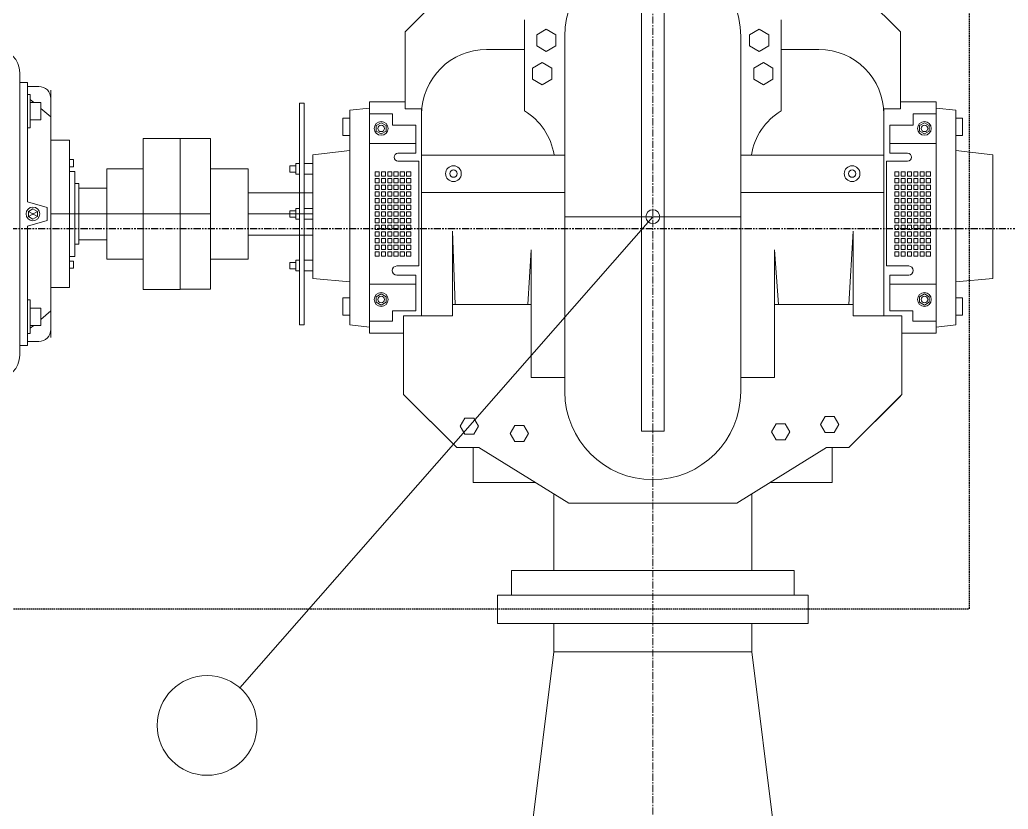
# Model space of a CAD drawing. Header units: inches. Extents: x 86328 to 235202, y 68629 to 184293.
# Drawn here: x 169621 to 171370, y 130363 to 131760 of the extents above; entities that cross this region are included whole.
import ezdxf

# ---------------------------------------------------------------- set-up
doc = ezdxf.new("R2010")
doc.units = ezdxf.units.IN
doc.header["$MEASUREMENT"] = 0
for name, pattern in [('CENTER', [2, 1.25, -0.25, 0.25, -0.25]), ('HIDDEN', [0.375, 0.25, -0.125]), ('PHANTOM2', [1.25, 0.625, -0.125, 0.125, -0.125, 0.125, -0.125])]:
    doc.linetypes.add(name, pattern=pattern)
doc.layers.add('.5', color=8, linetype='Continuous', lineweight=0)
doc.layers.add('DIM', color=251, linetype='Continuous', lineweight=0)

msp = doc.modelspace()

# ---------------------------------------------------------------- linework, layer by layer
at = {"layer": '.5', "color": 8, "linetype": 'CENTER', "ltscale": 10}
msp.add_line((170741.1, 146226), (170741.1, 122881.3), dxfattribs=at)
at = {"color": 8, "linetype": 'PHANTOM2', "ltscale": 20}
msp.add_line((175241.1, 131390.5), (142490.5, 131390.5), dxfattribs=at)
at = {"layer": 'DIM', "color": 8, "linetype": 'HIDDEN', "lineweight": 25, "ltscale": 10}
for p, q in [((171301.3, 130717.9), (171301.3, 132065.4)), ((168301.3, 130717.9), (171301.3, 130717.9))]:
    msp.add_line(p, q, dxfattribs=at)
at = {"layer": 'DIM', "color": 8, "linetype": 'Continuous'}
for p, q in [((170303, 131739.1), (170394.1, 131830.3)), ((171179.2, 131739.1), (171088, 131830.3)), ((170721.2, 131411.8), (170721.2, 131801.5)), ((170761, 131801.5), (170761, 131411.8)), ((170514.1, 131760.4), (170514.1, 131599.1)), ((170968.1, 131760.4), (170968.1, 131599.1)), ((170303, 131739.1), (170303, 131603)), ((170552.7, 131743.7), (170535.7, 131733.9)), ((170535.7, 131733.9), (170535.7, 131714.3)), ((170569.6, 131733.9), (170552.7, 131743.7)), ((170569.6, 131714.3), (170569.6, 131733.9)), ((170585.4, 131411.8), (170585.4, 131731.3)), ((170912.5, 131733.9), (170929.5, 131743.7)), ((170912.5, 131714.3), (170912.5, 131733.9)), ((170929.5, 131743.7), (170946.5, 131733.9)), ((170946.5, 131733.9), (170946.5, 131714.3)), ((171179.2, 131739.1), (171179.2, 131603)), ((170535.7, 131714.3), (170552.7, 131704.5)), ((170552.7, 131704.5), (170569.6, 131714.3)), ((170896.8, 131730.7), (170896.8, 131411.8)), ((170929.5, 131704.5), (170912.5, 131714.3)), ((170946.5, 131714.3), (170929.5, 131704.5)), ((170447.1, 131707.8), (170514.1, 131707.8)), ((171035.1, 131707.8), (170968.1, 131707.8)), ((170545.3, 131684.5), (170528.3, 131674.7)), ((170562.3, 131674.7), (170545.3, 131684.5)), ((170919.9, 131674.7), (170936.9, 131684.5)), ((170936.9, 131684.5), (170953.8, 131674.7)), ((169620.9, 131660.9), (169620.9, 131666.6)), ((170528.3, 131674.7), (170528.3, 131655.1)), ((170562.3, 131655.1), (170562.3, 131674.7)), ((170919.9, 131655.1), (170919.9, 131674.7)), ((170953.8, 131674.7), (170953.8, 131655.1)), ((169620.9, 131649.4), (169620.9, 131660.9)), ((169620.9, 131416.7), (169620.9, 131649.4)), ((169620.9, 131649.4), (169634.5, 131649.4)), ((169634.5, 131438), (169634.5, 131649.4)), ((170528.3, 131655.1), (170545.3, 131645.3)), ((170545.3, 131645.3), (170562.3, 131655.1)), ((170936.9, 131645.3), (170919.9, 131655.1)), ((170953.8, 131655.1), (170936.9, 131645.3)), ((169654.8, 131642.3), (169634.5, 131642.3)), ((169634.5, 131568.9), (169634.5, 131628.4)), ((169634.5, 131628.4), (169639.5, 131628.4)), ((169639.5, 131628.4), (169639.5, 131568.9)), ((169675.9, 131635.5), (169675.9, 131212.2)), ((169639.5, 131619), (169645.5, 131613.9)), ((169639.5, 131613.9), (169658, 131613.9)), ((169639.5, 131583.3), (169639.5, 131613.9)), ((169658, 131613.9), (169658, 131583.3)), ((169675.9, 131197.9), (169675.9, 131621.2)), ((170115.7, 131612.6), (170124.1, 131612.6)), ((170115.7, 131220.7), (170115.7, 131612.6)), ((170124.1, 131612.6), (170124.1, 131220.7)), ((170239.6, 131592.2), (170239.6, 131615.3)), ((170239.6, 131615.3), (170303, 131615.3)), ((171242.6, 131615.3), (171179.2, 131615.3)), ((171242.6, 131592.2), (171242.6, 131615.3)), ((169658, 131603.4), (169675.9, 131588.4)), ((170205.1, 131600.3), (170239.6, 131603.8)), ((170205.1, 131528.7), (170205.1, 131600.3)), ((170280.3, 131593.6), (170239.6, 131593.6)), ((170239.6, 131593.6), (170239.6, 131592.2)), ((170239.6, 131592.2), (170239.6, 131226.9)), ((170280.3, 131574), (170280.3, 131593.6)), ((170303, 131603), (170332.1, 131603)), ((170332.1, 131603), (170332.1, 131236.1)), ((170332.1, 131520.9), (170332.1, 131592.8)), ((171179.2, 131603), (171150.1, 131603)), ((171150.1, 131603), (171150.1, 131236.1)), ((171150.1, 131520.9), (171150.1, 131592.8)), ((171201.9, 131574), (171201.9, 131593.6)), ((171201.9, 131593.6), (171242.6, 131593.6)), ((171277.1, 131600.3), (171242.6, 131603.8)), ((171242.6, 131593.6), (171242.6, 131592.2)), ((171242.6, 131592.2), (171242.6, 131226.9)), ((171277.1, 131528.7), (171277.1, 131600.3)), ((169658, 131583.3), (169639.5, 131583.3)), ((170205.1, 131586.1), (170192.8, 131586.1)), ((170192.8, 131586.1), (170192.8, 131555.3)), ((170205.1, 131555.3), (170205.1, 131586.1)), ((170260.4, 131578.1), (170251.8, 131573.1)), ((170269, 131573.1), (170260.4, 131578.1)), ((170321.7, 131574), (170280.3, 131574)), ((170321.7, 131524), (170321.7, 131574)), ((171160.4, 131524), (171160.4, 131574)), ((171160.4, 131574), (171201.9, 131574)), ((171213.2, 131573.1), (171221.8, 131578.1)), ((171221.8, 131578.1), (171230.4, 131573.1)), ((171277.1, 131586.1), (171289.3, 131586.1)), ((171277.1, 131555.3), (171277.1, 131586.1)), ((171289.3, 131586.1), (171289.3, 131555.3)), ((169639.5, 131568.9), (169634.5, 131568.9)), ((170251.8, 131573.1), (170251.8, 131563.2)), ((170251.8, 131563.2), (170260.4, 131558.2)), ((170260.4, 131558.2), (170269, 131563.2)), ((170269, 131563.2), (170269, 131573.1)), ((171213.2, 131563.2), (171213.2, 131573.1)), ((171221.8, 131558.2), (171213.2, 131563.2)), ((171230.4, 131563.2), (171221.8, 131558.2)), ((171230.4, 131573.1), (171230.4, 131563.2)), ((169675.9, 131416.7), (169675.9, 131547)), ((169675.9, 131547), (169708.8, 131547)), ((169708.8, 131547), (169708.8, 131416.7)), ((169839.4, 131416.7), (169839.4, 131550.5)), ((169839.4, 131550.5), (169904.5, 131550.5)), ((169904.5, 131550.5), (169904.5, 131416.7)), ((169958.3, 131550), (169904.5, 131550)), ((169904.5, 131550), (169904.5, 131416.7)), ((169958.3, 131416.7), (169958.3, 131550)), ((170192.8, 131555.3), (170205.1, 131555.3)), ((170321.7, 131541.1), (170239.6, 131541.1)), ((171160.4, 131541.1), (171242.6, 131541.1)), ((171289.3, 131555.3), (171277.1, 131555.3)), ((170139.5, 131521.2), (170205.1, 131528.7)), ((170205.1, 131528.7), (170205.1, 131294)), ((170290.1, 131524), (170321.7, 131524)), ((171192.1, 131524), (171160.4, 131524)), ((171277.1, 131528.7), (171277.1, 131294)), ((171342.7, 131521.2), (171277.1, 131528.7)), ((169708.8, 131512.8), (169716.1, 131512.8)), ((169708.8, 131500.3), (169708.8, 131512.8)), ((169716.1, 131512.8), (169716.1, 131500.3)), ((170109.3, 131505.8), (170115.7, 131505.8)), ((170109.3, 131486.9), (170109.3, 131505.8)), ((170115.7, 131505.8), (170115.7, 131486.9)), ((170124.1, 131505.8), (170139.5, 131505.8)), ((170124.1, 131486.9), (170124.1, 131505.8)), ((170139.5, 131302.4), (170139.5, 131521.2)), ((170139.5, 131505.8), (170139.5, 131486.9)), ((170327.3, 131510.2), (170290.1, 131510.2)), ((170327.3, 131324.6), (170327.3, 131510.2)), ((170585.4, 131520.9), (170332.1, 131520.9)), ((170332.1, 131520.9), (170332.1, 131454.8)), ((170585.4, 131454.8), (170585.4, 131520.9)), ((170896.8, 131520.9), (171150.1, 131520.9)), ((170896.8, 131454.8), (170896.8, 131520.9)), ((171150.1, 131520.9), (171150.1, 131454.8)), ((171154.9, 131324.6), (171154.9, 131510.2)), ((171154.9, 131510.2), (171192.1, 131510.2)), ((171342.7, 131302.4), (171342.7, 131521.2)), ((169716.1, 131500.3), (169708.8, 131500.3)), ((169718.3, 131491.7), (169708.8, 131491.7)), ((169708.8, 131491.7), (169708.8, 131416.7)), ((169718.3, 131416.7), (169718.3, 131491.7)), ((169839.4, 131496.7), (169775.2, 131496.7)), ((169775.2, 131496.7), (169775.2, 131416.7)), ((169839.4, 131416.7), (169839.4, 131496.7)), ((169958.3, 131336.7), (169958.3, 131496.7)), ((169958.3, 131496.7), (170025.3, 131496.7)), ((170025.3, 131496.7), (170025.3, 131336.7)), ((170109.3, 131502), (170098.7, 131502)), ((170098.7, 131502), (170098.7, 131490.7)), ((170098.7, 131490.7), (170109.3, 131490.7)), ((170109.3, 131490.7), (170109.3, 131502)), ((170115.7, 131486.9), (170109.3, 131486.9)), ((170139.5, 131486.9), (170124.1, 131486.9)), ((170257, 131491.2), (170249.7, 131491.2)), ((170249.7, 131491.2), (170249.7, 131483.6)), ((170257, 131483.6), (170257, 131491.2)), ((170268.2, 131491.2), (170260.8, 131491.2)), ((170260.8, 131491.2), (170260.8, 131483.6)), ((170268.2, 131483.6), (170268.2, 131491.2)), ((170279.3, 131491.2), (170272, 131491.2)), ((170272, 131491.2), (170272, 131483.6)), ((170279.3, 131483.6), (170279.3, 131491.2)), ((170290.5, 131491.2), (170283.1, 131491.2)), ((170283.1, 131491.2), (170283.1, 131483.6)), ((170290.5, 131483.6), (170290.5, 131491.2)), ((170301.6, 131491.2), (170294.3, 131491.2)), ((170294.3, 131491.2), (170294.3, 131483.6)), ((170301.6, 131483.6), (170301.6, 131491.2)), ((170312.8, 131491.2), (170305.4, 131491.2)), ((170305.4, 131491.2), (170305.4, 131483.6)), ((170312.8, 131483.6), (170312.8, 131491.2)), ((171169.4, 131483.6), (171169.4, 131491.2)), ((171169.4, 131491.2), (171176.7, 131491.2)), ((171176.7, 131491.2), (171176.7, 131483.6)), ((171180.5, 131483.6), (171180.5, 131491.2)), ((171180.5, 131491.2), (171187.9, 131491.2)), ((171187.9, 131491.2), (171187.9, 131483.6)), ((171191.7, 131483.6), (171191.7, 131491.2)), ((171191.7, 131491.2), (171199, 131491.2)), ((171199, 131491.2), (171199, 131483.6)), ((171202.8, 131483.6), (171202.8, 131491.2)), ((171202.8, 131491.2), (171210.2, 131491.2)), ((171210.2, 131491.2), (171210.2, 131483.6)), ((171214, 131483.6), (171214, 131491.2)), ((171214, 131491.2), (171221.3, 131491.2)), ((171221.3, 131491.2), (171221.3, 131483.6)), ((171225.1, 131483.6), (171225.1, 131491.2)), ((171225.1, 131491.2), (171232.5, 131491.2)), ((171232.5, 131491.2), (171232.5, 131483.6)), ((169725.2, 131470.4), (169718.3, 131470.4)), ((169718.3, 131470.4), (169718.3, 131416.7)), ((169725.2, 131416.7), (169725.2, 131470.4)), ((170249.7, 131483.6), (170257, 131483.6)), ((170257, 131479.4), (170249.7, 131479.4)), ((170249.7, 131479.4), (170249.7, 131471.8)), ((170249.7, 131471.8), (170257, 131471.8)), ((170257, 131471.8), (170257, 131479.4)), ((170260.8, 131483.6), (170268.2, 131483.6)), ((170268.2, 131479.4), (170260.8, 131479.4)), ((170260.8, 131479.4), (170260.8, 131471.8)), ((170260.8, 131471.8), (170268.2, 131471.8)), ((170268.2, 131471.8), (170268.2, 131479.4)), ((170272, 131483.6), (170279.3, 131483.6)), ((170279.3, 131479.4), (170272, 131479.4)), ((170272, 131479.4), (170272, 131471.8)), ((170272, 131471.8), (170279.3, 131471.8)), ((170279.3, 131471.8), (170279.3, 131479.4)), ((170283.1, 131483.6), (170290.5, 131483.6)), ((170290.5, 131479.4), (170283.1, 131479.4)), ((170283.1, 131479.4), (170283.1, 131471.8)), ((170283.1, 131471.8), (170290.5, 131471.8)), ((170290.5, 131471.8), (170290.5, 131479.4)), ((170294.3, 131483.6), (170301.6, 131483.6)), ((170301.6, 131479.4), (170294.3, 131479.4)), ((170294.3, 131479.4), (170294.3, 131471.8)), ((170294.3, 131471.8), (170301.6, 131471.8)), ((170301.6, 131471.8), (170301.6, 131479.4)), ((170305.4, 131483.6), (170312.8, 131483.6)), ((170312.8, 131479.4), (170305.4, 131479.4)), ((170305.4, 131479.4), (170305.4, 131471.8)), ((170305.4, 131471.8), (170312.8, 131471.8)), ((170312.8, 131471.8), (170312.8, 131479.4)), ((171176.7, 131483.6), (171169.4, 131483.6)), ((171169.4, 131471.8), (171169.4, 131479.4)), ((171169.4, 131479.4), (171176.7, 131479.4)), ((171176.7, 131471.8), (171169.4, 131471.8)), ((171176.7, 131479.4), (171176.7, 131471.8)), ((171187.9, 131483.6), (171180.5, 131483.6)), ((171180.5, 131471.8), (171180.5, 131479.4)), ((171180.5, 131479.4), (171187.9, 131479.4)), ((171187.9, 131471.8), (171180.5, 131471.8)), ((171187.9, 131479.4), (171187.9, 131471.8)), ((171199, 131483.6), (171191.7, 131483.6)), ((171191.7, 131471.8), (171191.7, 131479.4)), ((171191.7, 131479.4), (171199, 131479.4)), ((171199, 131471.8), (171191.7, 131471.8)), ((171199, 131479.4), (171199, 131471.8)), ((171210.2, 131483.6), (171202.8, 131483.6)), ((171202.8, 131471.8), (171202.8, 131479.4)), ((171202.8, 131479.4), (171210.2, 131479.4)), ((171210.2, 131471.8), (171202.8, 131471.8)), ((171210.2, 131479.4), (171210.2, 131471.8)), ((171221.3, 131483.6), (171214, 131483.6)), ((171214, 131471.8), (171214, 131479.4)), ((171214, 131479.4), (171221.3, 131479.4)), ((171221.3, 131471.8), (171214, 131471.8)), ((171221.3, 131479.4), (171221.3, 131471.8)), ((171232.5, 131483.6), (171225.1, 131483.6)), ((171225.1, 131471.8), (171225.1, 131479.4)), ((171225.1, 131479.4), (171232.5, 131479.4)), ((171232.5, 131471.8), (171225.1, 131471.8)), ((171232.5, 131479.4), (171232.5, 131471.8)), ((169775.2, 131462.3), (169725.2, 131462.3)), ((169725.2, 131462.3), (169725.2, 131416.7)), ((169775.2, 131416.7), (169775.2, 131462.3)), ((170139.5, 131454.3), (170025.3, 131454.3)), ((170025.3, 131454.3), (170025.3, 131416.7)), ((170139.5, 131416.7), (170139.5, 131454.3)), ((170257, 131467.6), (170249.7, 131467.6)), ((170249.7, 131467.6), (170249.7, 131460)), ((170249.7, 131460), (170257, 131460)), ((170257, 131455.9), (170249.7, 131455.9)), ((170249.7, 131455.9), (170249.7, 131448.2)), ((170257, 131460), (170257, 131467.6)), ((170257, 131448.2), (170257, 131455.9)), ((170268.2, 131467.6), (170260.8, 131467.6)), ((170260.8, 131467.6), (170260.8, 131460)), ((170260.8, 131460), (170268.2, 131460)), ((170268.2, 131455.9), (170260.8, 131455.9)), ((170260.8, 131455.9), (170260.8, 131448.2)), ((170268.2, 131460), (170268.2, 131467.6)), ((170268.2, 131448.2), (170268.2, 131455.9)), ((170279.3, 131467.6), (170272, 131467.6)), ((170272, 131467.6), (170272, 131460)), ((170272, 131460), (170279.3, 131460)), ((170279.3, 131455.9), (170272, 131455.9)), ((170272, 131455.9), (170272, 131448.2)), ((170279.3, 131460), (170279.3, 131467.6)), ((170279.3, 131448.2), (170279.3, 131455.9)), ((170290.5, 131467.6), (170283.1, 131467.6)), ((170283.1, 131467.6), (170283.1, 131460)), ((170283.1, 131460), (170290.5, 131460)), ((170290.5, 131455.9), (170283.1, 131455.9)), ((170283.1, 131455.9), (170283.1, 131448.2)), ((170290.5, 131460), (170290.5, 131467.6)), ((170290.5, 131448.2), (170290.5, 131455.9)), ((170301.6, 131467.6), (170294.3, 131467.6)), ((170294.3, 131467.6), (170294.3, 131460)), ((170294.3, 131460), (170301.6, 131460)), ((170301.6, 131455.9), (170294.3, 131455.9)), ((170294.3, 131455.9), (170294.3, 131448.2)), ((170301.6, 131460), (170301.6, 131467.6)), ((170301.6, 131448.2), (170301.6, 131455.9)), ((170312.8, 131467.6), (170305.4, 131467.6)), ((170305.4, 131467.6), (170305.4, 131460)), ((170305.4, 131460), (170312.8, 131460)), ((170312.8, 131455.9), (170305.4, 131455.9)), ((170305.4, 131455.9), (170305.4, 131448.2)), ((170312.8, 131460), (170312.8, 131467.6)), ((170312.8, 131448.2), (170312.8, 131455.9)), ((170332.1, 131454.8), (170585.4, 131454.8)), ((171150.1, 131454.8), (170896.8, 131454.8)), ((171169.4, 131460), (171169.4, 131467.6)), ((171169.4, 131467.6), (171176.7, 131467.6)), ((171176.7, 131460), (171169.4, 131460)), ((171169.4, 131448.2), (171169.4, 131455.9)), ((171169.4, 131455.9), (171176.7, 131455.9)), ((171176.7, 131467.6), (171176.7, 131460)), ((171176.7, 131455.9), (171176.7, 131448.2)), ((171180.5, 131460), (171180.5, 131467.6)), ((171180.5, 131467.6), (171187.9, 131467.6)), ((171187.9, 131460), (171180.5, 131460)), ((171180.5, 131448.2), (171180.5, 131455.9)), ((171180.5, 131455.9), (171187.9, 131455.9)), ((171187.9, 131467.6), (171187.9, 131460)), ((171187.9, 131455.9), (171187.9, 131448.2)), ((171191.7, 131460), (171191.7, 131467.6)), ((171191.7, 131467.6), (171199, 131467.6)), ((171199, 131460), (171191.7, 131460)), ((171191.7, 131448.2), (171191.7, 131455.9)), ((171191.7, 131455.9), (171199, 131455.9)), ((171199, 131467.6), (171199, 131460)), ((171199, 131455.9), (171199, 131448.2)), ((171202.8, 131460), (171202.8, 131467.6)), ((171202.8, 131467.6), (171210.2, 131467.6)), ((171210.2, 131460), (171202.8, 131460)), ((171202.8, 131448.2), (171202.8, 131455.9)), ((171202.8, 131455.9), (171210.2, 131455.9)), ((171210.2, 131467.6), (171210.2, 131460)), ((171210.2, 131455.9), (171210.2, 131448.2)), ((171214, 131460), (171214, 131467.6)), ((171214, 131467.6), (171221.3, 131467.6)), ((171221.3, 131460), (171214, 131460)), ((171214, 131448.2), (171214, 131455.9)), ((171214, 131455.9), (171221.3, 131455.9)), ((171221.3, 131467.6), (171221.3, 131460)), ((171221.3, 131455.9), (171221.3, 131448.2)), ((171225.1, 131460), (171225.1, 131467.6)), ((171225.1, 131467.6), (171232.5, 131467.6)), ((171232.5, 131460), (171225.1, 131460)), ((171225.1, 131448.2), (171225.1, 131455.9)), ((171225.1, 131455.9), (171232.5, 131455.9)), ((171232.5, 131467.6), (171232.5, 131460)), ((171232.5, 131455.9), (171232.5, 131448.2)), ((169634.5, 131438), (169669.5, 131428.3)), ((170249.7, 131448.2), (170257, 131448.2)), ((170257, 131444.1), (170249.7, 131444.1)), ((170249.7, 131444.1), (170249.7, 131436.5)), ((170249.7, 131436.5), (170257, 131436.5)), ((170257, 131436.5), (170257, 131444.1)), ((170260.8, 131448.2), (170268.2, 131448.2)), ((170268.2, 131444.1), (170260.8, 131444.1)), ((170260.8, 131444.1), (170260.8, 131436.5)), ((170260.8, 131436.5), (170268.2, 131436.5)), ((170268.2, 131436.5), (170268.2, 131444.1)), ((170272, 131448.2), (170279.3, 131448.2)), ((170279.3, 131444.1), (170272, 131444.1)), ((170272, 131444.1), (170272, 131436.5)), ((170272, 131436.5), (170279.3, 131436.5)), ((170279.3, 131436.5), (170279.3, 131444.1)), ((170283.1, 131448.2), (170290.5, 131448.2)), ((170290.5, 131444.1), (170283.1, 131444.1)), ((170283.1, 131444.1), (170283.1, 131436.5)), ((170283.1, 131436.5), (170290.5, 131436.5)), ((170290.5, 131436.5), (170290.5, 131444.1)), ((170294.3, 131448.2), (170301.6, 131448.2)), ((170301.6, 131444.1), (170294.3, 131444.1)), ((170294.3, 131444.1), (170294.3, 131436.5)), ((170294.3, 131436.5), (170301.6, 131436.5)), ((170301.6, 131436.5), (170301.6, 131444.1)), ((170305.4, 131448.2), (170312.8, 131448.2)), ((170312.8, 131444.1), (170305.4, 131444.1)), ((170305.4, 131444.1), (170305.4, 131436.5)), ((170305.4, 131436.5), (170312.8, 131436.5)), ((170312.8, 131436.5), (170312.8, 131444.1)), ((171176.7, 131448.2), (171169.4, 131448.2)), ((171169.4, 131436.5), (171169.4, 131444.1)), ((171169.4, 131444.1), (171176.7, 131444.1)), ((171176.7, 131436.5), (171169.4, 131436.5)), ((171176.7, 131444.1), (171176.7, 131436.5)), ((171187.9, 131448.2), (171180.5, 131448.2)), ((171180.5, 131436.5), (171180.5, 131444.1)), ((171180.5, 131444.1), (171187.9, 131444.1)), ((171187.9, 131436.5), (171180.5, 131436.5)), ((171187.9, 131444.1), (171187.9, 131436.5)), ((171199, 131448.2), (171191.7, 131448.2)), ((171191.7, 131436.5), (171191.7, 131444.1)), ((171191.7, 131444.1), (171199, 131444.1)), ((171199, 131436.5), (171191.7, 131436.5)), ((171199, 131444.1), (171199, 131436.5)), ((171210.2, 131448.2), (171202.8, 131448.2)), ((171202.8, 131436.5), (171202.8, 131444.1)), ((171202.8, 131444.1), (171210.2, 131444.1)), ((171210.2, 131436.5), (171202.8, 131436.5)), ((171210.2, 131444.1), (171210.2, 131436.5)), ((171221.3, 131448.2), (171214, 131448.2)), ((171214, 131436.5), (171214, 131444.1)), ((171214, 131444.1), (171221.3, 131444.1)), ((171221.3, 131436.5), (171214, 131436.5)), ((171221.3, 131444.1), (171221.3, 131436.5)), ((171232.5, 131448.2), (171225.1, 131448.2)), ((171225.1, 131436.5), (171225.1, 131444.1)), ((171225.1, 131444.1), (171232.5, 131444.1)), ((171232.5, 131436.5), (171225.1, 131436.5)), ((171232.5, 131444.1), (171232.5, 131436.5)), ((169620.9, 131416.7), (169620.9, 131184)), ((169644.2, 131425.8), (169636.3, 131421.2)), ((169636.3, 131421.2), (169644.2, 131425.8)), ((169636.3, 131421.2), (169652.1, 131412.1)), ((169636.3, 131412.1), (169652.1, 131421.2)), ((169636.3, 131421.2), (169636.3, 131412.1)), ((169636.3, 131412.1), (169636.3, 131421.2)), ((169652.1, 131421.2), (169644.2, 131425.8)), ((169644.2, 131425.8), (169652.1, 131421.2)), ((169652.1, 131412.1), (169652.1, 131421.2)), ((169652.1, 131421.2), (169652.1, 131412.1)), ((169669.5, 131428.3), (169669.5, 131416.7)), ((169669.5, 131405), (169669.5, 131416.7)), ((169708.8, 131416.7), (169675.9, 131416.7)), ((169675.9, 131416.7), (169675.9, 131286.3)), ((169708.8, 131416.7), (169675.9, 131416.7)), ((169708.8, 131416.7), (169718.3, 131416.7)), ((169708.8, 131341.6), (169708.8, 131416.7)), ((169708.8, 131286.3), (169708.8, 131416.7)), ((169708.8, 131416.7), (169718.3, 131416.7)), ((169718.3, 131416.7), (169725.2, 131416.7)), ((169718.3, 131363), (169718.3, 131416.7)), ((169718.3, 131416.7), (169718.3, 131341.6)), ((169718.3, 131416.7), (169725.2, 131416.7)), ((169725.2, 131416.7), (169775.2, 131416.7)), ((169725.2, 131371), (169725.2, 131416.7)), ((169725.2, 131416.7), (169725.2, 131363)), ((169725.2, 131416.7), (169775.2, 131416.7)), ((169775.2, 131416.7), (169839.4, 131416.7)), ((169775.2, 131336.7), (169775.2, 131416.7)), ((169775.2, 131416.7), (169775.2, 131371)), ((169775.2, 131416.7), (169839.4, 131416.7)), ((169839.4, 131416.7), (169839.4, 131336.7)), ((169904.5, 131416.7), (169839.4, 131416.7)), ((169839.4, 131416.7), (169839.4, 131282.8)), ((169904.5, 131416.7), (169839.4, 131416.7)), ((169904.5, 131282.8), (169904.5, 131416.7)), ((169904.5, 131283.4), (169904.5, 131416.7)), ((169904.5, 131416.7), (169958.3, 131416.7)), ((169904.5, 131416.7), (169958.3, 131416.7)), ((169958.3, 131416.7), (169958.3, 131283.4)), ((170025.3, 131379.1), (170025.3, 131416.7)), ((170025.3, 131416.7), (170139.5, 131416.7)), ((170025.3, 131416.7), (170139.5, 131416.7)), ((170109.3, 131422.4), (170098.7, 131422.4)), ((170098.7, 131422.4), (170098.7, 131411)), ((170109.3, 131426.1), (170115.7, 131426.1)), ((170109.3, 131407.2), (170109.3, 131426.1)), ((170109.3, 131411), (170109.3, 131422.4)), ((170115.7, 131426.1), (170115.7, 131407.2)), ((170124.1, 131426.1), (170139.5, 131426.1)), ((170124.1, 131407.2), (170124.1, 131426.1)), ((170139.5, 131426.1), (170139.5, 131407.2)), ((170139.5, 131416.7), (170139.5, 131379.1)), ((170257, 131432.3), (170249.7, 131432.3)), ((170249.7, 131432.3), (170249.7, 131424.7)), ((170249.7, 131424.7), (170257, 131424.7)), ((170249.7, 131420.5), (170257, 131420.5)), ((170249.7, 131412.9), (170249.7, 131420.5)), ((170257, 131424.7), (170257, 131432.3)), ((170257, 131420.5), (170257, 131412.9)), ((170268.2, 131432.3), (170260.8, 131432.3)), ((170260.8, 131432.3), (170260.8, 131424.7)), ((170260.8, 131424.7), (170268.2, 131424.7)), ((170260.8, 131420.5), (170268.2, 131420.5)), ((170260.8, 131412.9), (170260.8, 131420.5)), ((170268.2, 131424.7), (170268.2, 131432.3)), ((170268.2, 131420.5), (170268.2, 131412.9)), ((170279.3, 131432.3), (170272, 131432.3)), ((170272, 131432.3), (170272, 131424.7)), ((170272, 131424.7), (170279.3, 131424.7)), ((170272, 131420.5), (170279.3, 131420.5)), ((170272, 131412.9), (170272, 131420.5)), ((170279.3, 131424.7), (170279.3, 131432.3)), ((170279.3, 131420.5), (170279.3, 131412.9)), ((170290.5, 131432.3), (170283.1, 131432.3)), ((170283.1, 131432.3), (170283.1, 131424.7)), ((170283.1, 131424.7), (170290.5, 131424.7)), ((170283.1, 131420.5), (170290.5, 131420.5)), ((170283.1, 131412.9), (170283.1, 131420.5)), ((170290.5, 131424.7), (170290.5, 131432.3)), ((170290.5, 131420.5), (170290.5, 131412.9)), ((170301.6, 131432.3), (170294.3, 131432.3)), ((170294.3, 131432.3), (170294.3, 131424.7)), ((170294.3, 131424.7), (170301.6, 131424.7)), ((170294.3, 131420.5), (170301.6, 131420.5)), ((170294.3, 131412.9), (170294.3, 131420.5)), ((170301.6, 131424.7), (170301.6, 131432.3)), ((170301.6, 131420.5), (170301.6, 131412.9)), ((170312.8, 131432.3), (170305.4, 131432.3)), ((170305.4, 131432.3), (170305.4, 131424.7)), ((170305.4, 131424.7), (170312.8, 131424.7)), ((170305.4, 131420.5), (170312.8, 131420.5)), ((170305.4, 131412.9), (170305.4, 131420.5)), ((170312.8, 131424.7), (170312.8, 131432.3)), ((170312.8, 131420.5), (170312.8, 131412.9)), ((171169.4, 131424.7), (171169.4, 131432.3)), ((171169.4, 131432.3), (171176.7, 131432.3)), ((171176.7, 131424.7), (171169.4, 131424.7)), ((171176.7, 131420.5), (171169.4, 131420.5)), ((171169.4, 131420.5), (171169.4, 131412.9)), ((171176.7, 131432.3), (171176.7, 131424.7)), ((171176.7, 131412.9), (171176.7, 131420.5)), ((171180.5, 131424.7), (171180.5, 131432.3)), ((171180.5, 131432.3), (171187.9, 131432.3)), ((171187.9, 131424.7), (171180.5, 131424.7)), ((171187.9, 131420.5), (171180.5, 131420.5)), ((171180.5, 131420.5), (171180.5, 131412.9)), ((171187.9, 131432.3), (171187.9, 131424.7)), ((171187.9, 131412.9), (171187.9, 131420.5)), ((171191.7, 131424.7), (171191.7, 131432.3)), ((171191.7, 131432.3), (171199, 131432.3)), ((171199, 131424.7), (171191.7, 131424.7)), ((171199, 131420.5), (171191.7, 131420.5)), ((171191.7, 131420.5), (171191.7, 131412.9)), ((171199, 131432.3), (171199, 131424.7)), ((171199, 131412.9), (171199, 131420.5)), ((171202.8, 131424.7), (171202.8, 131432.3)), ((171202.8, 131432.3), (171210.2, 131432.3)), ((171210.2, 131424.7), (171202.8, 131424.7)), ((171210.2, 131420.5), (171202.8, 131420.5)), ((171202.8, 131420.5), (171202.8, 131412.9)), ((171210.2, 131432.3), (171210.2, 131424.7)), ((171210.2, 131412.9), (171210.2, 131420.5)), ((171214, 131424.7), (171214, 131432.3)), ((171214, 131432.3), (171221.3, 131432.3)), ((171221.3, 131424.7), (171214, 131424.7)), ((171221.3, 131420.5), (171214, 131420.5)), ((171214, 131420.5), (171214, 131412.9)), ((171221.3, 131432.3), (171221.3, 131424.7)), ((171221.3, 131412.9), (171221.3, 131420.5)), ((171225.1, 131424.7), (171225.1, 131432.3)), ((171225.1, 131432.3), (171232.5, 131432.3)), ((171232.5, 131424.7), (171225.1, 131424.7)), ((171232.5, 131420.5), (171225.1, 131420.5)), ((171225.1, 131420.5), (171225.1, 131412.9)), ((171232.5, 131432.3), (171232.5, 131424.7)), ((171232.5, 131412.9), (171232.5, 131420.5)), ((169634.5, 131395.3), (169669.5, 131405)), ((169636.3, 131412.1), (169644.2, 131407.6)), ((169644.2, 131407.6), (169636.3, 131412.1)), ((169644.2, 131407.6), (169652.1, 131412.1)), ((169652.1, 131412.1), (169644.2, 131407.6)), ((170741.1, 131411.8), (170010.6, 130577.9)), ((170098.7, 131411), (170109.3, 131411)), ((170115.7, 131407.2), (170109.3, 131407.2)), ((170139.5, 131407.2), (170124.1, 131407.2)), ((170257, 131412.9), (170249.7, 131412.9)), ((170249.7, 131408.7), (170257, 131408.7)), ((170249.7, 131401.1), (170249.7, 131408.7)), ((170257, 131401.1), (170249.7, 131401.1)), ((170257, 131408.7), (170257, 131401.1)), ((170268.2, 131412.9), (170260.8, 131412.9)), ((170260.8, 131408.7), (170268.2, 131408.7)), ((170260.8, 131401.1), (170260.8, 131408.7)), ((170268.2, 131401.1), (170260.8, 131401.1)), ((170268.2, 131408.7), (170268.2, 131401.1)), ((170279.3, 131412.9), (170272, 131412.9)), ((170272, 131408.7), (170279.3, 131408.7)), ((170272, 131401.1), (170272, 131408.7)), ((170279.3, 131401.1), (170272, 131401.1)), ((170279.3, 131408.7), (170279.3, 131401.1)), ((170290.5, 131412.9), (170283.1, 131412.9)), ((170283.1, 131408.7), (170290.5, 131408.7)), ((170283.1, 131401.1), (170283.1, 131408.7)), ((170290.5, 131401.1), (170283.1, 131401.1)), ((170290.5, 131408.7), (170290.5, 131401.1)), ((170301.6, 131412.9), (170294.3, 131412.9)), ((170294.3, 131408.7), (170301.6, 131408.7)), ((170294.3, 131401.1), (170294.3, 131408.7)), ((170301.6, 131401.1), (170294.3, 131401.1)), ((170301.6, 131408.7), (170301.6, 131401.1)), ((170312.8, 131412.9), (170305.4, 131412.9)), ((170305.4, 131408.7), (170312.8, 131408.7)), ((170305.4, 131401.1), (170305.4, 131408.7)), ((170312.8, 131401.1), (170305.4, 131401.1)), ((170312.8, 131408.7), (170312.8, 131401.1)), ((170896.8, 131411.8), (170585.4, 131411.8)), ((170585.4, 131411.8), (170585.4, 131102.1)), ((170896.8, 131411.8), (170585.4, 131411.8)), ((170761, 131411.8), (170721.2, 131411.8)), ((170721.2, 131411.8), (170721.2, 131031.9)), ((170761, 131411.8), (170721.2, 131411.8)), ((170761, 131031.9), (170761, 131411.8)), ((170896.8, 131102.6), (170896.8, 131411.8)), ((171169.4, 131412.9), (171176.7, 131412.9)), ((171176.7, 131408.7), (171169.4, 131408.7)), ((171169.4, 131408.7), (171169.4, 131401.1)), ((171169.4, 131401.1), (171176.7, 131401.1)), ((171176.7, 131401.1), (171176.7, 131408.7)), ((171180.5, 131412.9), (171187.9, 131412.9)), ((171187.9, 131408.7), (171180.5, 131408.7)), ((171180.5, 131408.7), (171180.5, 131401.1)), ((171180.5, 131401.1), (171187.9, 131401.1)), ((171187.9, 131401.1), (171187.9, 131408.7)), ((171191.7, 131412.9), (171199, 131412.9)), ((171199, 131408.7), (171191.7, 131408.7)), ((171191.7, 131408.7), (171191.7, 131401.1)), ((171191.7, 131401.1), (171199, 131401.1)), ((171199, 131401.1), (171199, 131408.7)), ((171202.8, 131412.9), (171210.2, 131412.9)), ((171210.2, 131408.7), (171202.8, 131408.7)), ((171202.8, 131408.7), (171202.8, 131401.1)), ((171202.8, 131401.1), (171210.2, 131401.1)), ((171210.2, 131401.1), (171210.2, 131408.7)), ((171214, 131412.9), (171221.3, 131412.9)), ((171221.3, 131408.7), (171214, 131408.7)), ((171214, 131408.7), (171214, 131401.1)), ((171214, 131401.1), (171221.3, 131401.1)), ((171221.3, 131401.1), (171221.3, 131408.7)), ((171225.1, 131412.9), (171232.5, 131412.9)), ((171232.5, 131408.7), (171225.1, 131408.7)), ((171225.1, 131408.7), (171225.1, 131401.1)), ((171225.1, 131401.1), (171232.5, 131401.1)), ((171232.5, 131401.1), (171232.5, 131408.7)), ((169634.5, 131395.3), (169634.5, 131184)), ((170249.7, 131396.9), (170257, 131396.9)), ((170249.7, 131389.3), (170249.7, 131396.9)), ((170257, 131389.3), (170249.7, 131389.3)), ((170249.7, 131385.1), (170257, 131385.1)), ((170249.7, 131377.5), (170249.7, 131385.1)), ((170257, 131396.9), (170257, 131389.3)), ((170257, 131385.1), (170257, 131377.5)), ((170260.8, 131396.9), (170268.2, 131396.9)), ((170260.8, 131389.3), (170260.8, 131396.9)), ((170268.2, 131389.3), (170260.8, 131389.3)), ((170260.8, 131385.1), (170268.2, 131385.1)), ((170260.8, 131377.5), (170260.8, 131385.1)), ((170268.2, 131396.9), (170268.2, 131389.3)), ((170268.2, 131385.1), (170268.2, 131377.5)), ((170272, 131396.9), (170279.3, 131396.9)), ((170272, 131389.3), (170272, 131396.9)), ((170279.3, 131389.3), (170272, 131389.3)), ((170272, 131385.1), (170279.3, 131385.1)), ((170272, 131377.5), (170272, 131385.1)), ((170279.3, 131396.9), (170279.3, 131389.3)), ((170279.3, 131385.1), (170279.3, 131377.5)), ((170283.1, 131396.9), (170290.5, 131396.9)), ((170283.1, 131389.3), (170283.1, 131396.9)), ((170290.5, 131389.3), (170283.1, 131389.3)), ((170283.1, 131385.1), (170290.5, 131385.1)), ((170283.1, 131377.5), (170283.1, 131385.1)), ((170290.5, 131396.9), (170290.5, 131389.3)), ((170290.5, 131385.1), (170290.5, 131377.5)), ((170294.3, 131396.9), (170301.6, 131396.9)), ((170294.3, 131389.3), (170294.3, 131396.9)), ((170301.6, 131389.3), (170294.3, 131389.3)), ((170294.3, 131385.1), (170301.6, 131385.1)), ((170294.3, 131377.5), (170294.3, 131385.1)), ((170301.6, 131396.9), (170301.6, 131389.3)), ((170301.6, 131385.1), (170301.6, 131377.5)), ((170305.4, 131396.9), (170312.8, 131396.9)), ((170305.4, 131389.3), (170305.4, 131396.9)), ((170312.8, 131389.3), (170305.4, 131389.3)), ((170305.4, 131385.1), (170312.8, 131385.1)), ((170305.4, 131377.5), (170305.4, 131385.1)), ((170312.8, 131396.9), (170312.8, 131389.3)), ((170312.8, 131385.1), (170312.8, 131377.5)), ((170386.5, 131236.1), (170386.5, 131386.4)), ((170386.5, 131386.4), (170391.6, 131256.2)), ((171095.6, 131386.4), (171088.3, 131256.2)), ((171095.6, 131236.1), (171095.6, 131386.4)), ((171176.7, 131396.9), (171169.4, 131396.9)), ((171169.4, 131396.9), (171169.4, 131389.3)), ((171169.4, 131389.3), (171176.7, 131389.3)), ((171176.7, 131385.1), (171169.4, 131385.1)), ((171169.4, 131385.1), (171169.4, 131377.5)), ((171176.7, 131389.3), (171176.7, 131396.9)), ((171176.7, 131377.5), (171176.7, 131385.1)), ((171187.9, 131396.9), (171180.5, 131396.9)), ((171180.5, 131396.9), (171180.5, 131389.3)), ((171180.5, 131389.3), (171187.9, 131389.3)), ((171187.9, 131385.1), (171180.5, 131385.1)), ((171180.5, 131385.1), (171180.5, 131377.5)), ((171187.9, 131389.3), (171187.9, 131396.9)), ((171187.9, 131377.5), (171187.9, 131385.1)), ((171199, 131396.9), (171191.7, 131396.9)), ((171191.7, 131396.9), (171191.7, 131389.3)), ((171191.7, 131389.3), (171199, 131389.3)), ((171199, 131385.1), (171191.7, 131385.1)), ((171191.7, 131385.1), (171191.7, 131377.5)), ((171199, 131389.3), (171199, 131396.9)), ((171199, 131377.5), (171199, 131385.1)), ((171210.2, 131396.9), (171202.8, 131396.9)), ((171202.8, 131396.9), (171202.8, 131389.3)), ((171202.8, 131389.3), (171210.2, 131389.3)), ((171210.2, 131385.1), (171202.8, 131385.1)), ((171202.8, 131385.1), (171202.8, 131377.5)), ((171210.2, 131389.3), (171210.2, 131396.9)), ((171210.2, 131377.5), (171210.2, 131385.1)), ((171221.3, 131396.9), (171214, 131396.9)), ((171214, 131396.9), (171214, 131389.3)), ((171214, 131389.3), (171221.3, 131389.3)), ((171221.3, 131385.1), (171214, 131385.1)), ((171214, 131385.1), (171214, 131377.5)), ((171221.3, 131389.3), (171221.3, 131396.9)), ((171221.3, 131377.5), (171221.3, 131385.1)), ((171232.5, 131396.9), (171225.1, 131396.9)), ((171225.1, 131396.9), (171225.1, 131389.3)), ((171225.1, 131389.3), (171232.5, 131389.3)), ((171232.5, 131385.1), (171225.1, 131385.1)), ((171225.1, 131385.1), (171225.1, 131377.5)), ((171232.5, 131389.3), (171232.5, 131396.9)), ((171232.5, 131377.5), (171232.5, 131385.1)), ((169775.2, 131371), (169725.2, 131371)), ((170139.5, 131379.1), (170025.3, 131379.1)), ((170257, 131377.5), (170249.7, 131377.5)), ((170249.7, 131373.3), (170257, 131373.3)), ((170249.7, 131365.7), (170249.7, 131373.3)), ((170257, 131365.7), (170249.7, 131365.7)), ((170257, 131373.3), (170257, 131365.7)), ((170268.2, 131377.5), (170260.8, 131377.5)), ((170260.8, 131373.3), (170268.2, 131373.3)), ((170260.8, 131365.7), (170260.8, 131373.3)), ((170268.2, 131365.7), (170260.8, 131365.7)), ((170268.2, 131373.3), (170268.2, 131365.7)), ((170279.3, 131377.5), (170272, 131377.5)), ((170272, 131373.3), (170279.3, 131373.3)), ((170272, 131365.7), (170272, 131373.3)), ((170279.3, 131365.7), (170272, 131365.7)), ((170279.3, 131373.3), (170279.3, 131365.7)), ((170290.5, 131377.5), (170283.1, 131377.5)), ((170283.1, 131373.3), (170290.5, 131373.3)), ((170283.1, 131365.7), (170283.1, 131373.3)), ((170290.5, 131365.7), (170283.1, 131365.7)), ((170290.5, 131373.3), (170290.5, 131365.7)), ((170301.6, 131377.5), (170294.3, 131377.5)), ((170294.3, 131373.3), (170301.6, 131373.3)), ((170294.3, 131365.7), (170294.3, 131373.3)), ((170301.6, 131365.7), (170294.3, 131365.7)), ((170301.6, 131373.3), (170301.6, 131365.7)), ((170312.8, 131377.5), (170305.4, 131377.5)), ((170305.4, 131373.3), (170312.8, 131373.3)), ((170305.4, 131365.7), (170305.4, 131373.3)), ((170312.8, 131365.7), (170305.4, 131365.7)), ((170312.8, 131373.3), (170312.8, 131365.7)), ((171169.4, 131377.5), (171176.7, 131377.5)), ((171176.7, 131373.3), (171169.4, 131373.3)), ((171169.4, 131373.3), (171169.4, 131365.7)), ((171169.4, 131365.7), (171176.7, 131365.7)), ((171176.7, 131365.7), (171176.7, 131373.3)), ((171180.5, 131377.5), (171187.9, 131377.5)), ((171187.9, 131373.3), (171180.5, 131373.3)), ((171180.5, 131373.3), (171180.5, 131365.7)), ((171180.5, 131365.7), (171187.9, 131365.7)), ((171187.9, 131365.7), (171187.9, 131373.3)), ((171191.7, 131377.5), (171199, 131377.5)), ((171199, 131373.3), (171191.7, 131373.3)), ((171191.7, 131373.3), (171191.7, 131365.7)), ((171191.7, 131365.7), (171199, 131365.7)), ((171199, 131365.7), (171199, 131373.3)), ((171202.8, 131377.5), (171210.2, 131377.5)), ((171210.2, 131373.3), (171202.8, 131373.3)), ((171202.8, 131373.3), (171202.8, 131365.7)), ((171202.8, 131365.7), (171210.2, 131365.7)), ((171210.2, 131365.7), (171210.2, 131373.3)), ((171214, 131377.5), (171221.3, 131377.5)), ((171221.3, 131373.3), (171214, 131373.3)), ((171214, 131373.3), (171214, 131365.7)), ((171214, 131365.7), (171221.3, 131365.7)), ((171221.3, 131365.7), (171221.3, 131373.3)), ((171225.1, 131377.5), (171232.5, 131377.5)), ((171232.5, 131373.3), (171225.1, 131373.3)), ((171225.1, 131373.3), (171225.1, 131365.7)), ((171225.1, 131365.7), (171232.5, 131365.7)), ((171232.5, 131365.7), (171232.5, 131373.3)), ((169725.2, 131363), (169718.3, 131363)), ((170249.7, 131361.5), (170257, 131361.5)), ((170249.7, 131353.9), (170249.7, 131361.5)), ((170257, 131353.9), (170249.7, 131353.9)), ((170249.7, 131349.7), (170257, 131349.7)), ((170249.7, 131342.1), (170249.7, 131349.7)), ((170257, 131361.5), (170257, 131353.9)), ((170257, 131349.7), (170257, 131342.1)), ((170260.8, 131361.5), (170268.2, 131361.5)), ((170260.8, 131353.9), (170260.8, 131361.5)), ((170268.2, 131353.9), (170260.8, 131353.9)), ((170260.8, 131349.7), (170268.2, 131349.7)), ((170260.8, 131342.1), (170260.8, 131349.7)), ((170268.2, 131361.5), (170268.2, 131353.9)), ((170268.2, 131349.7), (170268.2, 131342.1)), ((170272, 131361.5), (170279.3, 131361.5)), ((170272, 131353.9), (170272, 131361.5)), ((170279.3, 131353.9), (170272, 131353.9)), ((170272, 131349.7), (170279.3, 131349.7)), ((170272, 131342.1), (170272, 131349.7)), ((170279.3, 131361.5), (170279.3, 131353.9)), ((170279.3, 131349.7), (170279.3, 131342.1)), ((170283.1, 131361.5), (170290.5, 131361.5)), ((170283.1, 131353.9), (170283.1, 131361.5)), ((170290.5, 131353.9), (170283.1, 131353.9)), ((170283.1, 131349.7), (170290.5, 131349.7)), ((170283.1, 131342.1), (170283.1, 131349.7)), ((170290.5, 131361.5), (170290.5, 131353.9)), ((170290.5, 131349.7), (170290.5, 131342.1)), ((170294.3, 131361.5), (170301.6, 131361.5)), ((170294.3, 131353.9), (170294.3, 131361.5)), ((170301.6, 131353.9), (170294.3, 131353.9)), ((170294.3, 131349.7), (170301.6, 131349.7)), ((170294.3, 131342.1), (170294.3, 131349.7)), ((170301.6, 131361.5), (170301.6, 131353.9)), ((170301.6, 131349.7), (170301.6, 131342.1)), ((170305.4, 131361.5), (170312.8, 131361.5)), ((170305.4, 131353.9), (170305.4, 131361.5)), ((170312.8, 131353.9), (170305.4, 131353.9)), ((170305.4, 131349.7), (170312.8, 131349.7)), ((170305.4, 131342.1), (170305.4, 131349.7)), ((170312.8, 131361.5), (170312.8, 131353.9)), ((170312.8, 131349.7), (170312.8, 131342.1)), ((170525.9, 131352.9), (170519.7, 131256.2)), ((170525.9, 131352.9), (170525.9, 131127)), ((170956.3, 131352.9), (170956.3, 131127)), ((170956.3, 131352.9), (170963.8, 131256.2)), ((171176.7, 131361.5), (171169.4, 131361.5)), ((171169.4, 131361.5), (171169.4, 131353.9)), ((171169.4, 131353.9), (171176.7, 131353.9)), ((171176.7, 131349.7), (171169.4, 131349.7)), ((171169.4, 131349.7), (171169.4, 131342.1)), ((171176.7, 131353.9), (171176.7, 131361.5)), ((171176.7, 131342.1), (171176.7, 131349.7)), ((171187.9, 131361.5), (171180.5, 131361.5)), ((171180.5, 131361.5), (171180.5, 131353.9)), ((171180.5, 131353.9), (171187.9, 131353.9)), ((171187.9, 131349.7), (171180.5, 131349.7)), ((171180.5, 131349.7), (171180.5, 131342.1)), ((171187.9, 131353.9), (171187.9, 131361.5)), ((171187.9, 131342.1), (171187.9, 131349.7)), ((171199, 131361.5), (171191.7, 131361.5)), ((171191.7, 131361.5), (171191.7, 131353.9)), ((171191.7, 131353.9), (171199, 131353.9)), ((171199, 131349.7), (171191.7, 131349.7)), ((171191.7, 131349.7), (171191.7, 131342.1)), ((171199, 131353.9), (171199, 131361.5)), ((171199, 131342.1), (171199, 131349.7)), ((171210.2, 131361.5), (171202.8, 131361.5)), ((171202.8, 131361.5), (171202.8, 131353.9)), ((171202.8, 131353.9), (171210.2, 131353.9)), ((171210.2, 131349.7), (171202.8, 131349.7)), ((171202.8, 131349.7), (171202.8, 131342.1)), ((171210.2, 131353.9), (171210.2, 131361.5)), ((171210.2, 131342.1), (171210.2, 131349.7)), ((171221.3, 131361.5), (171214, 131361.5)), ((171214, 131361.5), (171214, 131353.9)), ((171214, 131353.9), (171221.3, 131353.9)), ((171221.3, 131349.7), (171214, 131349.7)), ((171214, 131349.7), (171214, 131342.1)), ((171221.3, 131353.9), (171221.3, 131361.5)), ((171221.3, 131342.1), (171221.3, 131349.7)), ((171232.5, 131361.5), (171225.1, 131361.5)), ((171225.1, 131361.5), (171225.1, 131353.9)), ((171225.1, 131353.9), (171232.5, 131353.9)), ((171232.5, 131349.7), (171225.1, 131349.7)), ((171225.1, 131349.7), (171225.1, 131342.1)), ((171232.5, 131353.9), (171232.5, 131361.5)), ((171232.5, 131342.1), (171232.5, 131349.7)), ((169718.3, 131341.6), (169708.8, 131341.6)), ((169716.1, 131333.1), (169708.8, 131333.1)), ((169708.8, 131333.1), (169708.8, 131320.5)), ((169716.1, 131320.5), (169716.1, 131333.1)), ((169839.4, 131336.7), (169775.2, 131336.7)), ((170025.3, 131336.7), (169958.3, 131336.7)), ((170109.3, 131330.9), (170098.7, 131330.9)), ((170098.7, 131330.9), (170098.7, 131319.5)), ((170109.3, 131334.6), (170115.7, 131334.6)), ((170109.3, 131315.7), (170109.3, 131334.6)), ((170109.3, 131319.5), (170109.3, 131330.9)), ((170115.7, 131334.6), (170115.7, 131315.7)), ((170124.1, 131334.6), (170139.5, 131334.6)), ((170124.1, 131315.7), (170124.1, 131334.6)), ((170139.5, 131334.6), (170139.5, 131315.7)), ((170257, 131342.1), (170249.7, 131342.1)), ((170268.2, 131342.1), (170260.8, 131342.1)), ((170279.3, 131342.1), (170272, 131342.1)), ((170290.5, 131342.1), (170283.1, 131342.1)), ((170301.6, 131342.1), (170294.3, 131342.1)), ((170312.8, 131342.1), (170305.4, 131342.1)), ((171169.4, 131342.1), (171176.7, 131342.1)), ((171180.5, 131342.1), (171187.9, 131342.1)), ((171191.7, 131342.1), (171199, 131342.1)), ((171202.8, 131342.1), (171210.2, 131342.1)), ((171214, 131342.1), (171221.3, 131342.1)), ((171225.1, 131342.1), (171232.5, 131342.1)), ((169708.8, 131320.5), (169716.1, 131320.5)), ((170098.7, 131319.5), (170109.3, 131319.5)), ((170115.7, 131315.7), (170109.3, 131315.7)), ((170139.5, 131315.7), (170124.1, 131315.7)), ((170288.2, 131324.6), (170327.3, 131324.6)), ((171194, 131324.6), (171154.9, 131324.6)), ((170205.1, 131296.5), (170139.5, 131302.4)), ((170205.1, 131220.5), (170205.1, 131296.5)), ((170321.7, 131308.5), (170288.2, 131308.5)), ((170321.7, 131245.2), (170321.7, 131308.5)), ((171160.4, 131245.2), (171160.4, 131308.5)), ((171160.4, 131308.5), (171194, 131308.5)), ((171277.1, 131296.5), (171342.7, 131302.4)), ((171277.1, 131220.5), (171277.1, 131296.5)), ((169675.9, 131286.3), (169708.8, 131286.3)), ((169839.4, 131282.8), (169904.5, 131282.8)), ((169958.3, 131283.4), (169904.5, 131283.4)), ((170321.7, 131292.3), (170239.6, 131292.3)), ((171160.4, 131292.3), (171242.6, 131292.3)), ((169639.5, 131264.5), (169634.5, 131264.5)), ((169634.5, 131264.5), (169634.5, 131205)), ((169639.5, 131205), (169639.5, 131264.5)), ((170192.8, 131237.6), (170192.8, 131268.3)), ((170192.8, 131268.3), (170205.1, 131268.3)), ((170205.1, 131268.3), (170205.1, 131237.6)), ((170251.8, 131270.2), (170260.4, 131275.2)), ((170251.8, 131260.3), (170251.8, 131270.2)), ((170260.4, 131255.3), (170251.8, 131260.3)), ((170260.4, 131275.2), (170269, 131270.2)), ((170269, 131260.3), (170260.4, 131255.3)), ((170269, 131270.2), (170269, 131260.3)), ((171221.8, 131275.2), (171213.2, 131270.2)), ((171213.2, 131270.2), (171213.2, 131260.3)), ((171213.2, 131260.3), (171221.8, 131255.3)), ((171230.4, 131270.2), (171221.8, 131275.2)), ((171221.8, 131255.3), (171230.4, 131260.3)), ((171230.4, 131260.3), (171230.4, 131270.2)), ((171289.3, 131268.3), (171277.1, 131268.3)), ((171277.1, 131268.3), (171277.1, 131237.6)), ((171289.3, 131237.6), (171289.3, 131268.3)), ((169658, 131250), (169639.5, 131250)), ((169639.5, 131250), (169639.5, 131219.5)), ((169658, 131219.5), (169658, 131250)), ((169658, 131229.9), (169675.9, 131245)), ((170280.6, 131226.9), (170280.6, 131245.2)), ((170280.6, 131245.2), (170321.7, 131245.2)), ((170386.5, 131256.2), (170525.9, 131256.2)), ((171095.6, 131256.2), (170956.3, 131256.2)), ((171201.5, 131245.2), (171160.4, 131245.2)), ((171201.5, 131226.9), (171201.5, 131245.2)), ((170205.1, 131237.6), (170192.8, 131237.6)), ((170239.6, 131226.9), (170239.6, 131205.4)), ((170239.6, 131226.9), (170280.6, 131226.9)), ((170332.1, 131236.1), (170300.1, 131236.1)), ((170300.1, 131236.1), (170300.1, 131097.1)), ((170332.1, 131236.1), (170386.5, 131236.1)), ((171150.1, 131236.1), (171095.6, 131236.1)), ((171150.1, 131236.1), (171182, 131236.1)), ((171182, 131236.1), (171182, 131097.1)), ((171242.6, 131226.9), (171201.5, 131226.9)), ((171242.6, 131226.9), (171242.6, 131205.4)), ((171277.1, 131237.6), (171289.3, 131237.6)), ((169639.5, 131214.4), (169645.5, 131219.5)), ((169639.5, 131219.5), (169658, 131219.5)), ((170124.1, 131220.7), (170115.7, 131220.7)), ((170239.6, 131216.1), (170205.1, 131220.5)), ((171242.6, 131216.1), (171277.1, 131220.5)), ((169634.5, 131205), (169639.5, 131205)), ((169654.8, 131191.1), (169634.5, 131191.1)), ((170239.6, 131205.4), (170300.1, 131205.4)), ((171242.6, 131205.4), (171182, 131205.4)), ((169620.9, 131184), (169634.5, 131184)), ((169620.9, 131184), (169620.9, 131172.5)), ((169620.9, 131172.5), (169620.9, 131166.8)), ((170525.9, 131127), (170585.4, 131127)), ((170956.3, 131127), (170896.8, 131127)), ((170300.1, 131097.1), (170394.1, 131003.1)), ((170303, 131094.3), (170394.1, 131003.1)), ((171182, 131097.1), (171088, 131003.1)), ((171179.2, 131094.3), (171088, 131003.1)), ((170408.4, 131055.1), (170400.3, 131041)), ((170424.7, 131055.1), (170408.4, 131055.1)), ((170432.9, 131041), (170424.7, 131055.1)), ((171046, 131058.3), (171037.9, 131044.1)), ((171062.3, 131058.3), (171046, 131058.3)), ((171070.5, 131044.1), (171062.3, 131058.3)), ((170400.3, 131041), (170408.4, 131026.9)), ((170424.7, 131026.9), (170432.9, 131041)), ((170496.8, 131042.4), (170488.7, 131028.2)), ((170513.1, 131042.4), (170496.8, 131042.4)), ((170521.3, 131028.2), (170513.1, 131042.4)), ((170721.2, 131031.9), (170761, 131031.9)), ((170959.2, 131045.2), (170951.1, 131031.1)), ((170975.5, 131045.2), (170959.2, 131045.2)), ((170983.7, 131031.1), (170975.5, 131045.2)), ((171037.9, 131044.1), (171046, 131030)), ((171062.3, 131030), (171070.5, 131044.1)), ((170408.4, 131026.9), (170424.7, 131026.9)), ((170488.7, 131028.2), (170496.8, 131014.1)), ((170496.8, 131014.1), (170513.1, 131014.1)), ((170513.1, 131014.1), (170521.3, 131028.2)), ((170951.1, 131031.1), (170959.2, 131017)), ((170959.2, 131017), (170975.5, 131017)), ((170975.5, 131017), (170983.7, 131031.1)), ((171046, 131030), (171062.3, 131030)), ((170394.1, 131003.1), (170433.5, 131003.1)), ((170394.1, 131003.1), (170423.4, 131003.1)), ((170394.1, 131003.1), (170423.4, 131003.1)), ((170423.4, 131003.1), (170423.4, 130941.6)), ((170423.4, 131003.1), (170423.4, 130941.6)), ((170433.5, 131003.1), (170592.6, 130904.9)), ((171048.7, 131003.1), (170889.6, 130904.9)), ((171088, 131003.1), (171048.7, 131003.1)), ((171088, 131003.1), (171058.8, 131003.1)), ((171058.8, 131003.1), (171058.8, 130941.6)), ((171088, 131003.1), (171058.8, 131003.1)), ((171058.8, 131003.1), (171058.8, 130941.6)), ((170423.4, 130941.6), (170533.1, 130941.6)), ((170423.4, 130941.6), (170533.1, 130941.6)), ((171058.8, 130941.6), (170949.1, 130941.6)), ((171058.8, 130941.6), (170949.1, 130941.6)), ((170566.1, 130921.2), (170566.1, 130785.6)), ((170916.1, 130921.2), (170916.1, 130785.6)), ((170592.6, 130904.9), (170889.6, 130904.9)), ((170592.6, 130904.9), (170889.6, 130904.9)), ((170566.1, 130785.6), (170491.1, 130785.6)), ((170491.1, 130785.6), (170991.1, 130785.6)), ((170491.1, 130741.7), (170491.1, 130785.6)), ((170991.1, 130785.6), (170991.1, 130741.7)), ((170991.1, 130741.7), (170491.1, 130741.7))]:
    msp.add_line(p, q, dxfattribs=at)
at = {"layer": 'DIM', "color": 8, "linetype": 'Continuous', "ltscale": 10}
for p, q in [((171016.1, 130741.7), (170466.1, 130741.7)), ((170466.1, 130741.7), (170466.1, 130691.7)), ((171016.1, 130691.7), (171016.1, 130741.7)), ((170466.1, 130691.7), (171016.1, 130691.7)), ((170566.1, 130641.7), (170566.1, 130691.7)), ((170566.1, 130691.7), (170916.1, 130691.7)), ((170916.1, 130691.7), (170916.1, 130641.7)), ((170441.1, 129641.7), (170566.1, 130641.7)), ((170916.1, 130641.7), (170566.1, 130641.7)), ((171041.1, 129641.7), (170916.1, 130641.7))]:
    msp.add_line(p, q, dxfattribs=at)
at = {"layer": 'DIM', "color": 8, "linetype": 'Continuous'}
for centre, radius in [((170260.4, 131568.1), 12.2), ((170260.4, 131568.1), 5.74), ((171221.8, 131568.1), 12.2), ((171221.8, 131568.1), 5.74), ((170388.4, 131488), 13.9), ((170388.4, 131488), 6.49), ((171093.8, 131488), 13.9), ((171093.8, 131488), 6.49), ((169644.2, 131416.7), 12.2), ((169644.2, 131416.7), 12.2), ((170741.1, 131411.8), 12.3), ((170741.1, 131411.8), 12.3), ((170260.4, 131265.2), 12.2), ((171221.8, 131265.2), 12.2), ((170260.4, 131265.2), 5.74), ((171221.8, 131265.2), 5.74), ((169952.4, 130511.4), 88.3)]:
    msp.add_circle(centre, radius, dxfattribs=at)
for centre, radius, start, end in [((170741.1, 131731.3), 155.7, 0, 180), ((169579, 131666.6), 41.9, 0, 90), ((170447.1, 131592.8), 115, 90, 180), ((171035.1, 131592.8), 115, 0, 90), ((169654.8, 131621.2), 21.1, 0, 90), ((170455.9, 131503.2), 112.1, 9.3158, 58.7267), ((171026.3, 131503.2), 112.1, 121.2733, 170.6842), ((170290.1, 131517.1), 6.9, 90, 270), ((171192.1, 131517.1), 6.9, 270, 90), ((170288.2, 131316.5), 8.06, 90, 270), ((171194, 131316.5), 8.06, 270, 90), ((169654.8, 131212.2), 21.1, 270, 0), ((169579, 131166.8), 41.9, 270, 0), ((170741.1, 131102.1), 155.7, 180, 0), ((170741.1, 131102.1), 155.7, 180, 0)]:
    msp.add_arc(centre, radius, start, end, dxfattribs=at)

doc.saveas('drawing.dxf')
